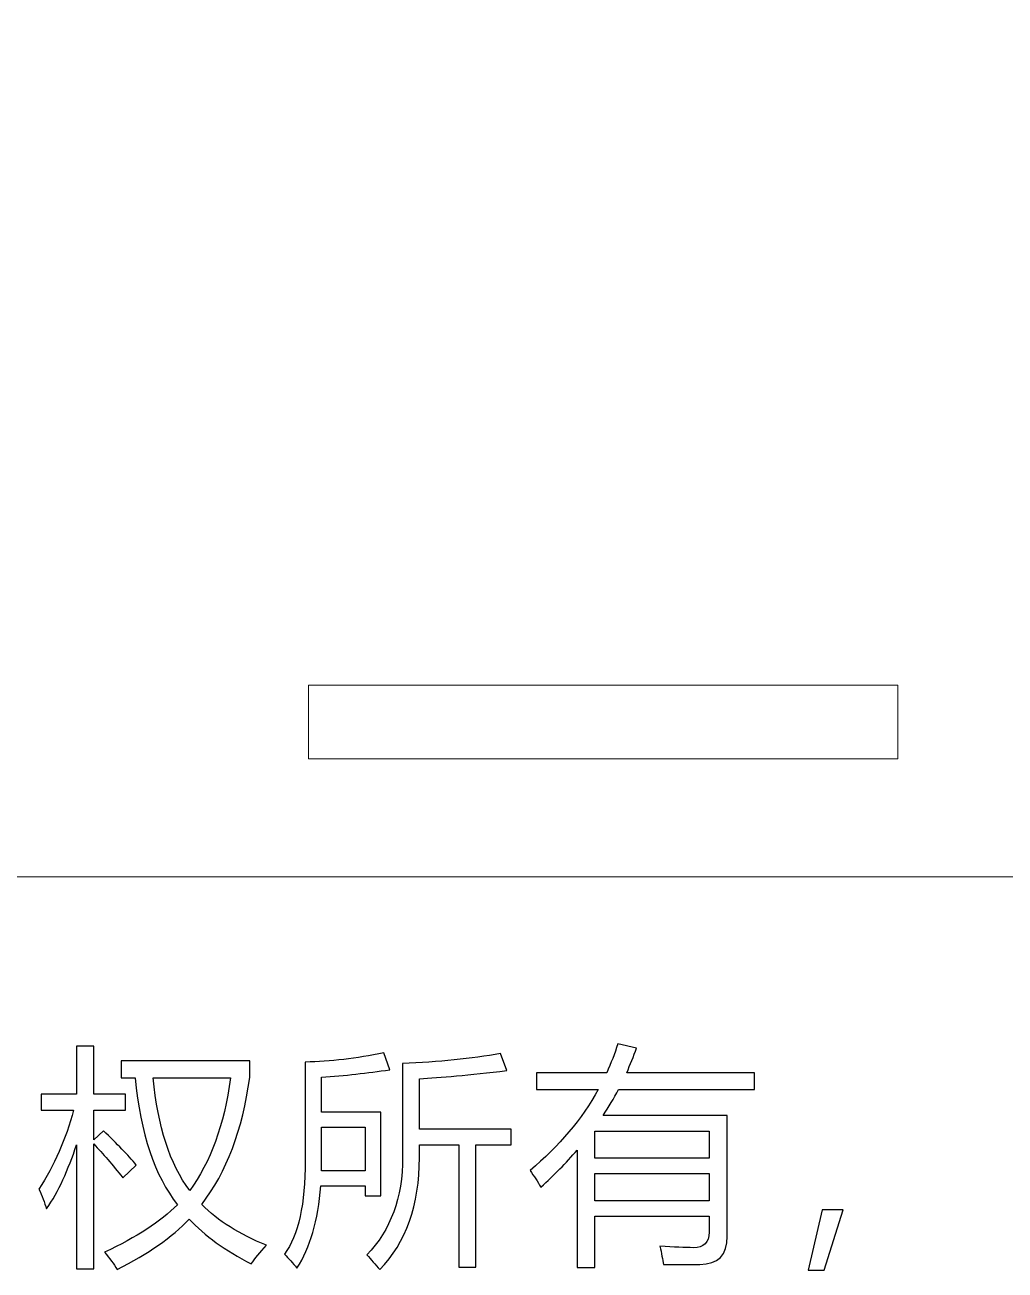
# Model space of a CAD drawing. Header units: centimetres. Extents: x -84 to 49, y -29 to 29.
# Drawn here: x -21.4 to -14.74, y -29.33 to -20.88 of the extents above; entities that cross this region are included whole.
import ezdxf

# ---------------------------------------------------------------- set-up
doc = ezdxf.new("R2010")
doc.units = ezdxf.units.CM
doc.header["$MEASUREMENT"] = 0
doc.layers.add('layer 1', color=7, linetype='Continuous')

msp = doc.modelspace()

# ---------------------------------------------------------------- linework, layer by layer
at = {"layer": 'layer 1', "color": 142, "lineweight": 20}
for points, knots in [([(-22.07185, -26.66541), (-22.07185, -26.66541), (3.12813, -26.66541), (3.12813, -26.66541), (3.12813, -26.66541), (3.12813, -26.66541), (3.12813, -19.41539), (3.12813, -19.41539), (3.12813, -19.41539), (3.12813, -19.41539), (2.50965, -19.41539), (2.50965, -19.41539), (2.50965, -19.41539), (2.50965, -19.41539), (2.50965, -19.56539), (2.50965, -19.56539), (2.50965, -19.56539), (2.50965, -19.56539), (2.28965, -19.56539), (2.28965, -19.56539), (2.28965, -19.56539), (2.28965, -19.56539), (2.28965, -19.41539), (2.28965, -19.41539), (2.28965, -19.41539), (2.28965, -19.41539), (2.01965, -19.41539), (2.01965, -19.41539), (2.01965, -19.41539), (2.01965, -19.41539), (2.01965, -19.11539), (2.01965, -19.11539), (2.01965, -19.11539), (2.01965, -19.11539), (2.28965, -19.11539), (2.28965, -19.11539), (2.28965, -19.11539), (2.28965, -19.11539), (2.28965, -18.96539), (2.28965, -18.96539), (2.28965, -18.96539), (2.28965, -18.96539), (2.50965, -18.96539), (2.50965, -18.96539), (2.50965, -18.96539), (2.50965, -18.96539), (2.50965, -19.11539), (2.50965, -19.11539), (2.50965, -19.11539), (2.50965, -19.11539), (3.12814, -19.11539), (3.12814, -19.11539), (3.12814, -19.11539), (3.12814, -19.11539), (3.12814, -13.1654), (3.12814, -13.1654), (3.12814, -13.1654), (3.12814, -13.1654), (3.62814, -13.1654), (3.62814, -13.1654), (3.62814, -13.1654), (3.62814, -13.1654), (3.62814, -9.1654), (3.62814, -9.1654), (3.62814, -9.1654), (3.62814, -9.1654), (3.12814, -9.1654), (3.12814, -9.1654), (3.12814, -9.1654), (3.12814, -9.1654), (3.12815, -3.21983), (3.12815, -3.21983), (3.12815, -3.21983), (3.12815, -3.21983), (2.50965, -3.21983), (2.50965, -3.21983), (2.50965, -3.21983), (2.50965, -3.21983), (2.50965, -3.36983), (2.50965, -3.36983), (2.50965, -3.36983), (2.50965, -3.36983), (2.28965, -3.36983), (2.28965, -3.36983), (2.28965, -3.36983), (2.28965, -3.36983), (2.28965, -3.21983), (2.28965, -3.21983), (2.28965, -3.21983), (2.28965, -3.21983), (2.01965, -3.21983), (2.01965, -3.21983), (2.01965, -3.21983), (2.01965, -3.21983), (2.01965, -2.91983), (2.01965, -2.91983), (2.01965, -2.91983), (2.01965, -2.91983), (2.28965, -2.91983), (2.28965, -2.91983), (2.28965, -2.91983), (2.28965, -2.91983), (2.28965, -2.76983), (2.28965, -2.76983), (2.28965, -2.76983), (2.28965, -2.76983), (2.50965, -2.76983), (2.50965, -2.76983), (2.50965, -2.76983), (2.50965, -2.76983), (2.50965, -2.91983), (2.50965, -2.91983), (2.50965, -2.91983), (2.50965, -2.91983), (3.12815, -2.91983), (3.12815, -2.91983), (3.12815, -2.91983), (3.12815, -2.91983), (3.12815, 3.1309), (3.12815, 3.1309), (3.12815, 3.1309), (3.12815, 3.1309), (-6.47186, 3.1309), (-6.47186, 3.1309), (-6.47186, 3.1309), (-6.47186, 3.1309), (-6.47186, 2.64521), (-6.47186, 2.64521), (-6.47186, 2.64521), (-6.47186, 2.64521), (-9.32186, 2.64521), (-9.32186, 2.64521), (-9.32186, 2.64521), (-9.32186, 2.64521), (-9.32186, 1.9852), (-9.32186, 1.9852), (-9.32186, 1.9852), (-9.32186, 1.9852), (-9.17186, 1.9852), (-9.17186, 1.9852), (-9.17186, 1.9852), (-9.17186, 1.9852), (-9.17186, 1.76521), (-9.17186, 1.76521), (-9.17186, 1.76521), (-9.17186, 1.76521), (-9.32186, 1.7652), (-9.32186, 1.7652), (-9.32186, 1.7652), (-9.32186, 1.7652), (-9.32186, 1.5452), (-9.32186, 1.5452), (-9.32186, 1.5452), (-9.32186, 1.5452), (-9.62186, 1.5452), (-9.62186, 1.5452), (-9.62186, 1.5452), (-9.62186, 1.5452), (-9.62186, 1.7652), (-9.62186, 1.7652), (-9.62186, 1.7652), (-9.62186, 1.7652), (-9.77186, 1.7652), (-9.77186, 1.7652), (-9.77186, 1.7652), (-9.77186, 1.7652), (-9.77186, 1.9852), (-9.77186, 1.9852), (-9.77186, 1.9852), (-9.77186, 1.9852), (-9.62186, 1.9852), (-9.62186, 1.9852), (-9.62186, 1.9852), (-9.62186, 1.9852), (-9.62197, 2.64521), (-9.62197, 2.64521), (-9.62197, 2.64521), (-9.62197, 2.64521), (-12.47186, 2.64521), (-12.47186, 2.64521), (-12.47186, 2.64521), (-12.47186, 2.64521), (-12.47186, 3.1309), (-12.47186, 3.1309), (-12.47186, 3.1309), (-12.47186, 3.1309), (-22.07186, 3.1309), (-22.07186, 3.1309), (-22.07186, 3.1309), (-22.07186, 3.1309), (-22.07186, -2.91983), (-22.07186, -2.91983), (-22.07186, -2.91983), (-22.07186, -2.91983), (-21.45337, -2.91983), (-21.45337, -2.91983), (-21.45337, -2.91983), (-21.45337, -2.91983), (-21.45337, -2.76983), (-21.45337, -2.76983), (-21.45337, -2.76983), (-21.45337, -2.76983), (-21.23337, -2.76983), (-21.23337, -2.76983), (-21.23337, -2.76983), (-21.23337, -2.76983), (-21.23337, -2.91983), (-21.23337, -2.91983), (-21.23337, -2.91983), (-21.23337, -2.91983), (-20.96337, -2.91983), (-20.96337, -2.91983), (-20.96337, -2.91983), (-20.96337, -2.91983), (-20.96337, -3.21983), (-20.96337, -3.21983), (-20.96337, -3.21983), (-20.96337, -3.21983), (-21.23337, -3.21983), (-21.23337, -3.21983), (-21.23337, -3.21983), (-21.23337, -3.21983), (-21.23337, -3.36983), (-21.23337, -3.36983), (-21.23337, -3.36983), (-21.23337, -3.36983), (-21.45337, -3.36983), (-21.45337, -3.36983), (-21.45337, -3.36983), (-21.45337, -3.36983), (-21.45337, -3.21983), (-21.45337, -3.21983), (-21.45337, -3.21983), (-21.45337, -3.21983), (-22.07186, -3.21983), (-22.07186, -3.21983), (-22.07186, -3.21983), (-22.07186, -3.21983), (-22.07186, -9.1654), (-22.07186, -9.1654), (-22.07186, -9.1654), (-22.07186, -9.1654), (-22.57186, -9.1654), (-22.57186, -9.1654), (-22.57186, -9.1654), (-22.57186, -9.1654), (-22.57186, -13.1654), (-22.57186, -13.1654), (-22.57186, -13.1654), (-22.57186, -13.1654), (-22.07185, -13.1654), (-22.07185, -13.1654), (-22.07185, -13.1654), (-22.07185, -13.1654), (-22.07185, -19.11539), (-22.07185, -19.11539), (-22.07185, -19.11539), (-22.07185, -19.11539), (-21.45337, -19.11539), (-21.45337, -19.11539), (-21.45337, -19.11539), (-21.45337, -19.11539), (-21.45337, -18.96539), (-21.45337, -18.96539), (-21.45337, -18.96539), (-21.45337, -18.96539), (-21.23337, -18.96539), (-21.23337, -18.96539), (-21.23337, -18.96539), (-21.23337, -18.96539), (-21.23337, -19.11539), (-21.23337, -19.11539), (-21.23337, -19.11539), (-21.23337, -19.11539), (-20.96337, -19.11539), (-20.96337, -19.11539), (-20.96337, -19.11539), (-20.96337, -19.11539), (-20.96337, -19.41539), (-20.96337, -19.41539), (-20.96337, -19.41539), (-20.96337, -19.41539), (-21.23337, -19.41539), (-21.23337, -19.41539), (-21.23337, -19.41539), (-21.23337, -19.41539), (-21.23337, -19.56539), (-21.23337, -19.56539), (-21.23337, -19.56539), (-21.23337, -19.56539), (-21.45337, -19.56539), (-21.45337, -19.56539), (-21.45337, -19.56539), (-21.45337, -19.56539), (-21.45337, -19.41539), (-21.45337, -19.41539), (-21.45337, -19.41539), (-21.45337, -19.41539), (-22.07185, -19.41539), (-22.07185, -19.41539), (-22.07185, -19.41539), (-22.07185, -19.41539), (-22.07185, -26.66541), (-22.07185, -26.66541)], [0, 0, 0, 0, 0.0131579, 0.0131579, 0.0131579, 0.0131579, 0.0263158, 0.0263158, 0.0263158, 0.0263158, 0.0394737, 0.0394737, 0.0394737, 0.0394737, 0.0526316, 0.0526316, 0.0526316, 0.0526316, 0.0657895, 0.0657895, 0.0657895, 0.0657895, 0.0789474, 0.0789474, 0.0789474, 0.0789474, 0.0921053, 0.0921053, 0.0921053, 0.0921053, 0.1052632, 0.1052632, 0.1052632, 0.1052632, 0.1184211, 0.1184211, 0.1184211, 0.1184211, 0.1315789, 0.1315789, 0.1315789, 0.1315789, 0.1447368, 0.1447368, 0.1447368, 0.1447368, 0.1578947, 0.1578947, 0.1578947, 0.1578947, 0.1710526, 0.1710526, 0.1710526, 0.1710526, 0.1842105, 0.1842105, 0.1842105, 0.1842105, 0.1973684, 0.1973684, 0.1973684, 0.1973684, 0.2105263, 0.2105263, 0.2105263, 0.2105263, 0.2236842, 0.2236842, 0.2236842, 0.2236842, 0.2368421, 0.2368421, 0.2368421, 0.2368421, 0.25, 0.25, 0.25, 0.25, 0.2631579, 0.2631579, 0.2631579, 0.2631579, 0.2763158, 0.2763158, 0.2763158, 0.2763158, 0.2894737, 0.2894737, 0.2894737, 0.2894737, 0.3026316, 0.3026316, 0.3026316, 0.3026316, 0.3157895, 0.3157895, 0.3157895, 0.3157895, 0.3289474, 0.3289474, 0.3289474, 0.3289474, 0.3421053, 0.3421053, 0.3421053, 0.3421053, 0.3552632, 0.3552632, 0.3552632, 0.3552632, 0.3684211, 0.3684211, 0.3684211, 0.3684211, 0.3815789, 0.3815789, 0.3815789, 0.3815789, 0.3947368, 0.3947368, 0.3947368, 0.3947368, 0.4078947, 0.4078947, 0.4078947, 0.4078947, 0.4210526, 0.4210526, 0.4210526, 0.4210526, 0.4342105, 0.4342105, 0.4342105, 0.4342105, 0.4473684, 0.4473684, 0.4473684, 0.4473684, 0.4605263, 0.4605263, 0.4605263, 0.4605263, 0.4736842, 0.4736842, 0.4736842, 0.4736842, 0.4868421, 0.4868421, 0.4868421, 0.4868421, 0.5, 0.5, 0.5, 0.5, 0.5131579, 0.5131579, 0.5131579, 0.5131579, 0.5263158, 0.5263158, 0.5263158, 0.5263158, 0.5394737, 0.5394737, 0.5394737, 0.5394737, 0.5526316, 0.5526316, 0.5526316, 0.5526316, 0.5657895, 0.5657895, 0.5657895, 0.5657895, 0.5789474, 0.5789474, 0.5789474, 0.5789474, 0.5921053, 0.5921053, 0.5921053, 0.5921053, 0.6052632, 0.6052632, 0.6052632, 0.6052632, 0.6184211, 0.6184211, 0.6184211, 0.6184211, 0.6315789, 0.6315789, 0.6315789, 0.6315789, 0.6447368, 0.6447368, 0.6447368, 0.6447368, 0.6578947, 0.6578947, 0.6578947, 0.6578947, 0.6710526, 0.6710526, 0.6710526, 0.6710526, 0.6842105, 0.6842105, 0.6842105, 0.6842105, 0.6973684, 0.6973684, 0.6973684, 0.6973684, 0.7105263, 0.7105263, 0.7105263, 0.7105263, 0.7236842, 0.7236842, 0.7236842, 0.7236842, 0.7368421, 0.7368421, 0.7368421, 0.7368421, 0.75, 0.75, 0.75, 0.75, 0.7631579, 0.7631579, 0.7631579, 0.7631579, 0.7763158, 0.7763158, 0.7763158, 0.7763158, 0.7894737, 0.7894737, 0.7894737, 0.7894737, 0.8026316, 0.8026316, 0.8026316, 0.8026316, 0.8157895, 0.8157895, 0.8157895, 0.8157895, 0.8289474, 0.8289474, 0.8289474, 0.8289474, 0.8421053, 0.8421053, 0.8421053, 0.8421053, 0.8552632, 0.8552632, 0.8552632, 0.8552632, 0.8684211, 0.8684211, 0.8684211, 0.8684211, 0.8815789, 0.8815789, 0.8815789, 0.8815789, 0.8947368, 0.8947368, 0.8947368, 0.8947368, 0.9078947, 0.9078947, 0.9078947, 0.9078947, 0.9210526, 0.9210526, 0.9210526, 0.9210526, 0.9342105, 0.9342105, 0.9342105, 0.9342105, 0.9473684, 0.9473684, 0.9473684, 0.9473684, 0.9605263, 0.9605263, 0.9605263, 0.9605263, 0.9736842, 0.9736842, 0.9736842, 0.9736842, 0.9868421, 0.9868421, 0.9868421, 0.9868421, 1, 1, 1, 1]), ([(-15.47186, -25.86541), (-15.47186, -25.86541), (-19.47186, -25.86541), (-19.47186, -25.86541), (-19.47186, -25.86541), (-19.47186, -25.86541), (-19.47186, -25.36464), (-19.47186, -25.36464), (-19.47186, -25.36464), (-19.47186, -25.36464), (-15.47186, -25.36464), (-15.47186, -25.36464), (-15.47186, -25.36464), (-15.47186, -25.36464), (-15.47186, -25.86541), (-15.47186, -25.86541)], [0, 0, 0, 0, 0.25, 0.25, 0.25, 0.25, 0.5, 0.5, 0.5, 0.5, 0.75, 0.75, 0.75, 0.75, 1, 1, 1, 1])]:
    msp.add_open_spline(points, degree=3, knots=knots, dxfattribs=at)
at = {"layer": 'layer 1', "color": 250}
for points, knots in [([(-17.52822, -29.31663), (-17.52822, -29.31663), (-17.64962, -29.31663), (-17.64962, -29.31663), (-17.64962, -29.31663), (-17.64962, -29.31663), (-17.64962, -28.52134), (-17.64962, -28.52134), (-17.64962, -28.52134), (-17.72383, -28.60787), (-17.80564, -28.69125), (-17.89532, -28.77123), (-17.89532, -28.77123), (-17.91682, -28.73531), (-17.94147, -28.69781), (-17.969, -28.659), (-17.969, -28.659), (-17.77129, -28.49355), (-17.61711, -28.31026), (-17.50593, -28.10888), (-17.50593, -28.10888), (-17.50593, -28.10888), (-17.926, -28.10888), (-17.926, -28.10888), (-17.926, -28.10888), (-17.926, -28.10888), (-17.926, -27.99534), (-17.926, -27.99534), (-17.926, -27.99534), (-17.926, -27.99534), (-17.44824, -27.99534), (-17.44824, -27.99534), (-17.44824, -27.99534), (-17.41914, -27.9311), (-17.39397, -27.86554), (-17.37299, -27.79868), (-17.37299, -27.79868), (-17.37299, -27.79868), (-17.24555, -27.82779), (-17.24555, -27.82779), (-17.24555, -27.82779), (-17.26601, -27.88469), (-17.28856, -27.94054), (-17.31294, -27.99534), (-17.31294, -27.99534), (-17.31294, -27.99534), (-16.44502, -27.99534), (-16.44502, -27.99534), (-16.44502, -27.99534), (-16.44502, -27.99534), (-16.44502, -28.10888), (-16.44502, -28.10888), (-16.44502, -28.10888), (-16.44502, -28.10888), (-17.36827, -28.10888), (-17.36827, -28.10888), (-17.36827, -28.10888), (-17.4, -28.16945), (-17.43487, -28.22819), (-17.47289, -28.28561), (-17.47289, -28.28561), (-17.47289, -28.28561), (-16.63092, -28.28561), (-16.63092, -28.28561), (-16.63092, -28.28561), (-16.63092, -28.28561), (-16.63092, -29.10608), (-16.63092, -29.10608), (-16.63092, -29.10608), (-16.63092, -29.23299), (-16.69281, -29.29644), (-16.81683, -29.29644), (-16.81683, -29.29644), (-16.87111, -29.29749), (-16.95345, -29.29802), (-17.0641, -29.29802), (-17.0641, -29.29802), (-17.06935, -29.2634), (-17.07695, -29.22119), (-17.08718, -29.17215), (-17.08718, -29.17215), (-16.99304, -29.17923), (-16.91726, -29.1829), (-16.85984, -29.1829), (-16.85984, -29.1829), (-16.78904, -29.1829), (-16.7539, -29.14803), (-16.7539, -29.07828), (-16.7539, -29.07828), (-16.7539, -29.07828), (-16.7539, -28.9692), (-16.7539, -28.9692), (-16.7539, -28.9692), (-16.7539, -28.9692), (-17.52822, -28.9692), (-17.52822, -28.9692), (-17.52822, -28.9692), (-17.52822, -28.9692), (-17.52822, -29.31663), (-17.52822, -29.31663)], [0, 0, 0, 0, 0.04, 0.04, 0.04, 0.04, 0.08, 0.08, 0.08, 0.08, 0.12, 0.12, 0.12, 0.12, 0.16, 0.16, 0.16, 0.16, 0.2, 0.2, 0.2, 0.2, 0.24, 0.24, 0.24, 0.24, 0.28, 0.28, 0.28, 0.28, 0.32, 0.32, 0.32, 0.32, 0.36, 0.36, 0.36, 0.36, 0.4, 0.4, 0.4, 0.4, 0.44, 0.44, 0.44, 0.44, 0.48, 0.48, 0.48, 0.48, 0.52, 0.52, 0.52, 0.52, 0.56, 0.56, 0.56, 0.56, 0.6, 0.6, 0.6, 0.6, 0.64, 0.64, 0.64, 0.64, 0.68, 0.68, 0.68, 0.68, 0.72, 0.72, 0.72, 0.72, 0.76, 0.76, 0.76, 0.76, 0.8, 0.8, 0.8, 0.8, 0.84, 0.84, 0.84, 0.84, 0.88, 0.88, 0.88, 0.88, 0.92, 0.92, 0.92, 0.92, 0.96, 0.96, 0.96, 0.96, 1, 1, 1, 1]), ([(-21.30174, -28.78486), (-21.19738, -28.62518), (-21.11898, -28.44635), (-21.0668, -28.24864), (-21.0668, -28.24864), (-21.0668, -28.24864), (-21.28653, -28.24864), (-21.28653, -28.24864), (-21.28653, -28.24864), (-21.28653, -28.24864), (-21.28653, -28.14113), (-21.28653, -28.14113), (-21.28653, -28.14113), (-21.28653, -28.14113), (-21.04687, -28.14113), (-21.04687, -28.14113), (-21.04687, -28.14113), (-21.04687, -28.14113), (-21.04687, -27.81546), (-21.04687, -27.81546), (-21.04687, -27.81546), (-21.04687, -27.81546), (-20.92992, -27.81546), (-20.92992, -27.81546), (-20.92992, -27.81546), (-20.92992, -27.81546), (-20.92992, -28.14113), (-20.92992, -28.14113), (-20.92992, -28.14113), (-20.92992, -28.14113), (-20.71333, -28.14113), (-20.71333, -28.14113), (-20.71333, -28.14113), (-20.71333, -28.14113), (-20.71333, -28.24864), (-20.71333, -28.24864), (-20.71333, -28.24864), (-20.71333, -28.24864), (-20.92992, -28.24864), (-20.92992, -28.24864), (-20.92992, -28.24864), (-20.92992, -28.24864), (-20.92992, -28.45159), (-20.92992, -28.45159), (-20.92992, -28.45159), (-20.92992, -28.45159), (-20.86384, -28.38997), (-20.86384, -28.38997), (-20.86384, -28.38997), (-20.77181, -28.47703), (-20.6976, -28.55438), (-20.64122, -28.62203), (-20.64122, -28.62203), (-20.64122, -28.62203), (-20.73326, -28.70804), (-20.73326, -28.70804), (-20.73326, -28.70804), (-20.80196, -28.62098), (-20.86751, -28.54468), (-20.92992, -28.47912), (-20.92992, -28.47912), (-20.92992, -28.47912), (-20.92992, -29.32581), (-20.92992, -29.32581), (-20.92992, -29.32581), (-20.92992, -29.32581), (-21.04687, -29.32581), (-21.04687, -29.32581), (-21.04687, -29.32581), (-21.04687, -29.32581), (-21.04687, -28.48384), (-21.04687, -28.48384), (-21.04687, -28.48384), (-21.1022, -28.65586), (-21.16958, -28.80138), (-21.24956, -28.92017), (-21.24956, -28.92017), (-21.26398, -28.87611), (-21.28129, -28.83101), (-21.30174, -28.78486)], [0, 0, 0, 0, 0.05, 0.05, 0.05, 0.05, 0.1, 0.1, 0.1, 0.1, 0.15, 0.15, 0.15, 0.15, 0.2, 0.2, 0.2, 0.2, 0.25, 0.25, 0.25, 0.25, 0.3, 0.3, 0.3, 0.3, 0.35, 0.35, 0.35, 0.35, 0.4, 0.4, 0.4, 0.4, 0.45, 0.45, 0.45, 0.45, 0.5, 0.5, 0.5, 0.5, 0.55, 0.55, 0.55, 0.55, 0.6, 0.6, 0.6, 0.6, 0.65, 0.65, 0.65, 0.65, 0.7, 0.7, 0.7, 0.7, 0.75, 0.75, 0.75, 0.75, 0.8, 0.8, 0.8, 0.8, 0.85, 0.85, 0.85, 0.85, 0.9, 0.9, 0.9, 0.9, 0.95, 0.95, 0.95, 0.95, 1, 1, 1, 1]), ([(-19.49404, -27.92297), (-19.32412, -27.91982), (-19.14634, -27.89885), (-18.96096, -27.86004), (-18.96096, -27.86004), (-18.96096, -27.86004), (-18.9211, -27.97515), (-18.9211, -27.97515), (-18.9211, -27.97515), (-19.07266, -27.9977), (-19.22684, -28.01474), (-19.38338, -28.02602), (-19.38338, -28.02602), (-19.38338, -28.02602), (-19.38338, -28.26411), (-19.38338, -28.26411), (-19.38338, -28.26411), (-19.38338, -28.26411), (-18.98088, -28.26411), (-18.98088, -28.26411), (-18.98088, -28.26411), (-18.98088, -28.26411), (-18.98088, -28.83101), (-18.98088, -28.83101), (-18.98088, -28.83101), (-18.98088, -28.83101), (-19.08839, -28.83101), (-19.08839, -28.83101), (-19.08839, -28.83101), (-19.08839, -28.83101), (-19.08839, -28.76336), (-19.08839, -28.76336), (-19.08839, -28.76336), (-19.08839, -28.76336), (-19.38968, -28.76336), (-19.38968, -28.76336), (-19.38968, -28.76336), (-19.40646, -28.99804), (-19.46021, -29.18395), (-19.55094, -29.32109), (-19.55094, -29.32109), (-19.57873, -29.28727), (-19.60679, -29.25606), (-19.63537, -29.22748), (-19.63537, -29.22748), (-19.54123, -29.09847), (-19.49404, -28.88634), (-19.49404, -28.59135), (-19.49404, -28.59135), (-19.49404, -28.59135), (-19.49404, -27.92297), (-19.49404, -27.92297)], [0, 0, 0, 0, 0.0769231, 0.0769231, 0.0769231, 0.0769231, 0.1538462, 0.1538462, 0.1538462, 0.1538462, 0.2307692, 0.2307692, 0.2307692, 0.2307692, 0.3076923, 0.3076923, 0.3076923, 0.3076923, 0.3846154, 0.3846154, 0.3846154, 0.3846154, 0.4615385, 0.4615385, 0.4615385, 0.4615385, 0.5384615, 0.5384615, 0.5384615, 0.5384615, 0.6153846, 0.6153846, 0.6153846, 0.6153846, 0.6923077, 0.6923077, 0.6923077, 0.6923077, 0.7692308, 0.7692308, 0.7692308, 0.7692308, 0.8461538, 0.8461538, 0.8461538, 0.8461538, 0.9230769, 0.9230769, 0.9230769, 0.9230769, 1, 1, 1, 1]), ([(-18.83352, -27.93215), (-18.58966, -27.92297), (-18.36783, -27.90042), (-18.16829, -27.86476), (-18.16829, -27.86476), (-18.16829, -27.86476), (-18.12659, -27.98144), (-18.12659, -27.98144), (-18.12659, -27.98144), (-18.38278, -28.01002), (-18.58049, -28.02864), (-18.71972, -28.03677), (-18.71972, -28.03677), (-18.71972, -28.03677), (-18.71972, -28.37922), (-18.71972, -28.37922), (-18.71972, -28.37922), (-18.71972, -28.37922), (-18.09749, -28.37922), (-18.09749, -28.37922), (-18.09749, -28.37922), (-18.09749, -28.37922), (-18.09749, -28.48542), (-18.09749, -28.48542), (-18.09749, -28.48542), (-18.09749, -28.48542), (-18.33558, -28.48542), (-18.33558, -28.48542), (-18.33558, -28.48542), (-18.33558, -28.48542), (-18.33558, -29.31506), (-18.33558, -29.31506), (-18.33558, -29.31506), (-18.33558, -29.31506), (-18.45095, -29.31506), (-18.45095, -29.31506), (-18.45095, -29.31506), (-18.45095, -29.31506), (-18.45095, -28.48542), (-18.45095, -28.48542), (-18.45095, -28.48542), (-18.45095, -28.48542), (-18.71972, -28.48542), (-18.71972, -28.48542), (-18.71972, -28.48542), (-18.71972, -28.48542), (-18.71972, -28.57142), (-18.71972, -28.57142), (-18.71972, -28.57142), (-18.71972, -28.89395), (-18.8094, -29.14751), (-18.98875, -29.33184), (-18.98875, -29.33184), (-19.01838, -29.29697), (-19.04749, -29.2634), (-19.07633, -29.23063), (-19.07633, -29.23063), (-18.91428, -29.06465), (-18.83352, -28.84386), (-18.83352, -28.56828), (-18.83352, -28.56828), (-18.83352, -28.56828), (-18.83352, -27.93215), (-18.83352, -27.93215)], [0, 0, 0, 0, 0.0625, 0.0625, 0.0625, 0.0625, 0.125, 0.125, 0.125, 0.125, 0.1875, 0.1875, 0.1875, 0.1875, 0.25, 0.25, 0.25, 0.25, 0.3125, 0.3125, 0.3125, 0.3125, 0.375, 0.375, 0.375, 0.375, 0.4375, 0.4375, 0.4375, 0.4375, 0.5, 0.5, 0.5, 0.5, 0.5625, 0.5625, 0.5625, 0.5625, 0.625, 0.625, 0.625, 0.625, 0.6875, 0.6875, 0.6875, 0.6875, 0.75, 0.75, 0.75, 0.75, 0.8125, 0.8125, 0.8125, 0.8125, 0.875, 0.875, 0.875, 0.875, 0.9375, 0.9375, 0.9375, 0.9375, 1, 1, 1, 1]), ([(-20.74401, -28.03048), (-20.74401, -28.03048), (-20.74401, -27.91537), (-20.74401, -27.91537), (-20.74401, -27.91537), (-20.74401, -27.91537), (-19.87137, -27.91537), (-19.87137, -27.91537), (-19.87137, -27.91537), (-19.87137, -27.91537), (-19.87137, -28.02759), (-19.87137, -28.02759), (-19.87137, -28.02759), (-19.91961, -28.38394), (-20.02817, -28.67133), (-20.1973, -28.88949), (-20.1973, -28.88949), (-20.08664, -29.00119), (-19.94007, -29.09323), (-19.75783, -29.16586), (-19.75783, -29.16586), (-19.80188, -29.21411), (-19.83623, -29.25659), (-19.86061, -29.29356), (-19.86061, -29.29356), (-20.03682, -29.20231), (-20.17711, -29.10083), (-20.28173, -28.98939), (-20.28173, -28.98939), (-20.39841, -29.11106), (-20.56125, -29.22486), (-20.77023, -29.33027), (-20.77023, -29.33027), (-20.79278, -29.29356), (-20.82136, -29.25449), (-20.85624, -29.21358), (-20.85624, -29.21358), (-20.64018, -29.11211), (-20.47524, -29.0046), (-20.36144, -28.89106), (-20.36144, -28.89106), (-20.51615, -28.69624), (-20.61212, -28.40964), (-20.64883, -28.03048), (-20.64883, -28.03048), (-20.64883, -28.03048), (-20.74401, -28.03048), (-20.74401, -28.03048)], [0, 0, 0, 0, 0.0833333, 0.0833333, 0.0833333, 0.0833333, 0.1666667, 0.1666667, 0.1666667, 0.1666667, 0.25, 0.25, 0.25, 0.25, 0.3333333, 0.3333333, 0.3333333, 0.3333333, 0.4166667, 0.4166667, 0.4166667, 0.4166667, 0.5, 0.5, 0.5, 0.5, 0.5833333, 0.5833333, 0.5833333, 0.5833333, 0.6666667, 0.6666667, 0.6666667, 0.6666667, 0.75, 0.75, 0.75, 0.75, 0.8333333, 0.8333333, 0.8333333, 0.8333333, 0.9166667, 0.9166667, 0.9166667, 0.9166667, 1, 1, 1, 1]), ([(-20.00195, -28.03048), (-20.00195, -28.03048), (-20.52585, -28.03048), (-20.52585, -28.03048), (-20.52585, -28.03048), (-20.49517, -28.36139), (-20.41284, -28.616), (-20.27858, -28.79404), (-20.27858, -28.79404), (-20.13725, -28.60472), (-20.04495, -28.35011), (-20.00195, -28.03048)], [0, 0, 0, 0, 0.3333333, 0.3333333, 0.3333333, 0.3333333, 0.6666667, 0.6666667, 0.6666667, 0.6666667, 1, 1, 1, 1]), ([(-19.08839, -28.66215), (-19.08839, -28.66215), (-19.08839, -28.36559), (-19.08839, -28.36559), (-19.08839, -28.36559), (-19.08839, -28.36559), (-19.38338, -28.36559), (-19.38338, -28.36559), (-19.38338, -28.36559), (-19.38338, -28.51819), (-19.38364, -28.61705), (-19.38417, -28.66215), (-19.38417, -28.66215), (-19.38417, -28.66215), (-19.08839, -28.66215), (-19.08839, -28.66215)], [0, 0, 0, 0, 0.25, 0.25, 0.25, 0.25, 0.5, 0.5, 0.5, 0.5, 0.75, 0.75, 0.75, 0.75, 1, 1, 1, 1]), ([(-16.7539, -28.39312), (-16.7539, -28.39312), (-17.52822, -28.39312), (-17.52822, -28.39312), (-17.52822, -28.39312), (-17.52822, -28.39312), (-17.52822, -28.57588), (-17.52822, -28.57588), (-17.52822, -28.57588), (-17.52822, -28.57588), (-16.7539, -28.57588), (-16.7539, -28.57588), (-16.7539, -28.57588), (-16.7539, -28.57588), (-16.7539, -28.39312), (-16.7539, -28.39312)], [0, 0, 0, 0, 0.25, 0.25, 0.25, 0.25, 0.5, 0.5, 0.5, 0.5, 0.75, 0.75, 0.75, 0.75, 1, 1, 1, 1]), ([(-17.52822, -28.86484), (-17.52822, -28.86484), (-16.7539, -28.86484), (-16.7539, -28.86484), (-16.7539, -28.86484), (-16.7539, -28.86484), (-16.7539, -28.6805), (-16.7539, -28.6805), (-16.7539, -28.6805), (-16.7539, -28.6805), (-17.52822, -28.6805), (-17.52822, -28.6805), (-17.52822, -28.6805), (-17.52822, -28.6805), (-17.52822, -28.86484), (-17.52822, -28.86484)], [0, 0, 0, 0, 0.25, 0.25, 0.25, 0.25, 0.5, 0.5, 0.5, 0.5, 0.75, 0.75, 0.75, 0.75, 1, 1, 1, 1]), ([(-15.84323, -28.92541), (-15.84323, -28.92541), (-15.97329, -29.33499), (-15.97329, -29.33499), (-15.97329, -29.33499), (-15.97329, -29.33499), (-16.0808, -29.33499), (-16.0808, -29.33499), (-16.0808, -29.33499), (-16.0808, -29.33499), (-15.98614, -28.92541), (-15.98614, -28.92541), (-15.98614, -28.92541), (-15.98614, -28.92541), (-15.84323, -28.92541), (-15.84323, -28.92541)], [0, 0, 0, 0, 0.25, 0.25, 0.25, 0.25, 0.5, 0.5, 0.5, 0.5, 0.75, 0.75, 0.75, 0.75, 1, 1, 1, 1])]:
    msp.add_open_spline(points, degree=3, knots=knots, dxfattribs=at)

doc.saveas('drawing.dxf')
